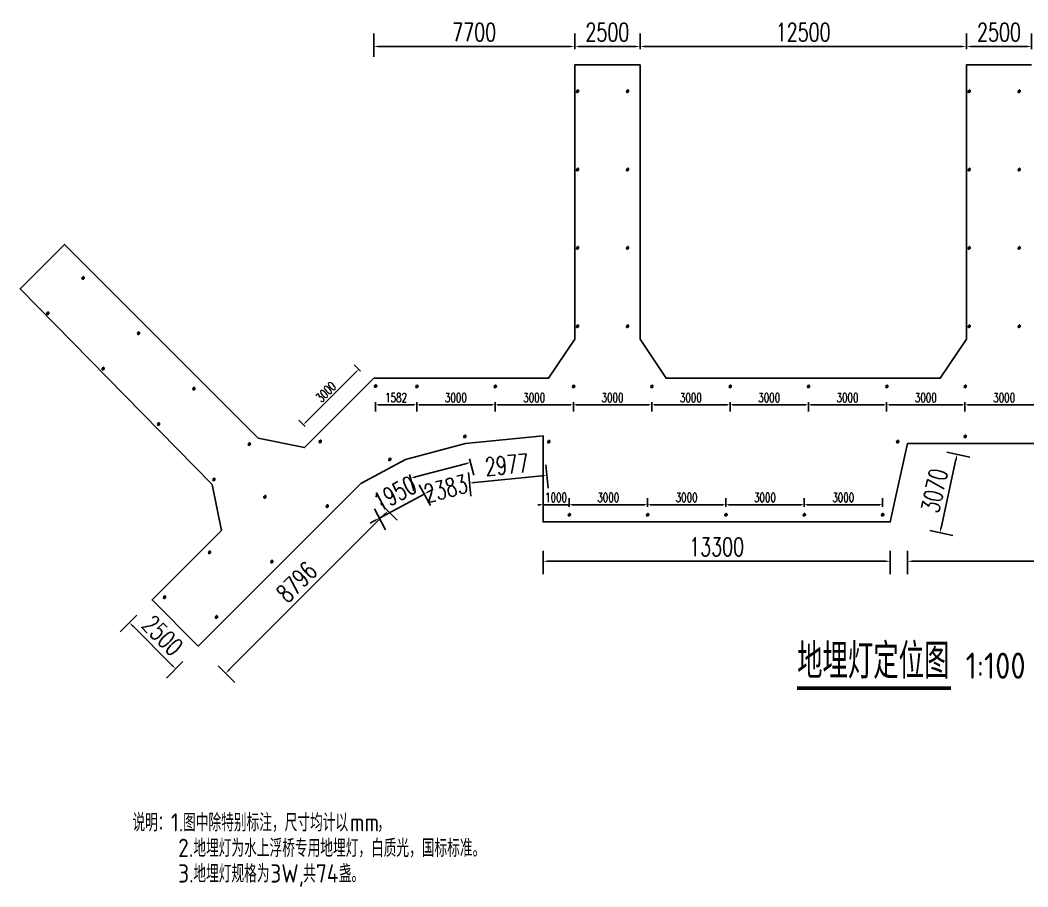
# Model space of a CAD drawing. Extents: x -89702 to 926017, y -610001 to -56924.
# Drawn here: x 585837 to 624432, y -327249 to -294057 of the extents above; entities that cross this region are included whole.
import ezdxf

# ---------------------------------------------------------------- set-up
doc = ezdxf.new("R2010")
doc.units = 0
doc.header["$LTSCALE"] = 10
doc.header["$MEASUREMENT"] = 0
doc.linetypes.add('ACAD_ISO14W100', pattern=[24, 12, -3, 0, -3, 0, -3, 0, -3])
for name, color, linetype in [('DIM_SYMB', 3, 'Continuous'), ('PUB_DIM', 3, 'Continuous'), ('PUB_TEXT', 7, 'Continuous'), ('W-STEEL_FRAME钢架', 3, 'Continuous')]:
    doc.layers.add(name, color=color, linetype=linetype)
doc.layers.add('文字标注', color=7, linetype='Continuous', lineweight=18)
doc.styles.get("Standard").update_dxf_attribs({"font": 'gbenor.shx', "bigfont": 'gbcbig.shx'})
doc.styles.add('STANDARD_T3', font='simplex.shx', dxfattribs={"width": 0.7, "bigfont": 'gbcbig.shx'})
doc.dimstyles.new('W&&100', dxfattribs={"dimtxt": 350, "dimasz": 100, "dimexe": 250, "dimexo": 300, "dimgap": 100, "dimtad": 1, "dimdec": 0, "dimzin": 0, "dimdsep": 46, "dimtxsty": 'STANDARD_T3', "dimcen": 0.09, "dimclrd": 1, "dimclre": 1, "dimclrt": 7, "dimazin": 2, "dimtfac": 1, "dimtdec": 0, "dimtix": 1, "dimtmove": 2, "dimatfit": 3, "dimfxl": 0, "dimtolj": 1, "dimtzin": 0, "dimarcsym": 0})
doc.dimstyles.new('W&&200', dxfattribs={"dimtxt": 700, "dimasz": 200, "dimexe": 500, "dimexo": 600, "dimgap": 200, "dimtad": 1, "dimdec": 0, "dimzin": 0, "dimdsep": 46, "dimtxsty": 'STANDARD_T3', "dimcen": 0.09, "dimclrd": 1, "dimclre": 1, "dimclrt": 7, "dimazin": 2, "dimtfac": 1, "dimtdec": 0, "dimtix": 1, "dimtmove": 2, "dimatfit": 3, "dimfxl": 0, "dimtolj": 1, "dimtzin": 0, "dimarcsym": 0})

# ---------------------------------------------------------------- blocks, each defined once
blk = doc.blocks.new('*D1740')
at = {"layer": 'Defpoints', "color": 0, "transparency": 16777216}
for p in [(622078, -295066), (622078, -295773), (624578, -295773)]:
    blk.add_point(p, dxfattribs=at)
at = {"layer": 'W-STEEL_FRAME钢架', "color": 1, "lineweight": -2, "transparency": 16777216}
for p, q in [((622078, -295173), (622078, -294566)), ((624578, -295173), (624578, -294566)), ((624378, -295066), (622278, -295066))]:
    blk.add_line(p, q, dxfattribs=at)
at = {"layer": 'W-STEEL_FRAME钢架', "color": 1, "transparency": 16777216}
for points in [[(622278, -295033), (622278, -295099), (622078, -295066)], [(624378, -295033), (624378, -295099), (624578, -295066)]]:
    blk.add_solid(points, dxfattribs=at)
at = {"layer": 'W-STEEL_FRAME钢架', "color": 7, "transparency": 16777216, "insert": (623328, -294516), "char_height": 700, "attachment_point": 5, "style": 'STANDARD_T3'}
blk.add_mtext('\\A1;2500', dxfattribs=at)
blk = doc.blocks.new('*D1741')
at = {"layer": 'Defpoints', "color": 0, "transparency": 16777216}
for p in [(609578, -295066), (609578, -295773), (622078, -295773)]:
    blk.add_point(p, dxfattribs=at)
at = {"layer": 'W-STEEL_FRAME钢架', "color": 1, "lineweight": -2, "transparency": 16777216}
for p, q in [((609578, -295173), (609578, -294566)), ((622078, -295173), (622078, -294566)), ((621878, -295066), (609778, -295066))]:
    blk.add_line(p, q, dxfattribs=at)
at = {"layer": 'W-STEEL_FRAME钢架', "color": 1, "transparency": 16777216}
for points in [[(609778, -295033), (609778, -295099), (609578, -295066)], [(621878, -295033), (621878, -295099), (622078, -295066)]]:
    blk.add_solid(points, dxfattribs=at)
at = {"layer": 'W-STEEL_FRAME钢架', "color": 7, "transparency": 16777216, "insert": (615828, -294516), "char_height": 700, "attachment_point": 5, "style": 'STANDARD_T3'}
blk.add_mtext('\\A1;12500', dxfattribs=at)
blk = doc.blocks.new('*D1742')
at = {"layer": 'Defpoints', "color": 0, "transparency": 16777216}
for p in [(607078, -295066), (607078, -295773), (609578, -295773)]:
    blk.add_point(p, dxfattribs=at)
at = {"layer": 'W-STEEL_FRAME钢架', "color": 1, "lineweight": -2, "transparency": 16777216}
for p, q in [((607078, -295173), (607078, -294566)), ((609578, -295173), (609578, -294566)), ((609378, -295066), (607278, -295066))]:
    blk.add_line(p, q, dxfattribs=at)
at = {"layer": 'W-STEEL_FRAME钢架', "color": 1, "transparency": 16777216}
for points in [[(607278, -295033), (607278, -295099), (607078, -295066)], [(609378, -295033), (609378, -295099), (609578, -295066)]]:
    blk.add_solid(points, dxfattribs=at)
at = {"layer": 'W-STEEL_FRAME钢架', "color": 7, "transparency": 16777216, "insert": (608328, -294516), "char_height": 700, "attachment_point": 5, "style": 'STANDARD_T3'}
blk.add_mtext('\\A1;2500', dxfattribs=at)
blk = doc.blocks.new('*D1743')
at = {"layer": 'Defpoints', "color": 0, "transparency": 16777216}
for p in [(599378, -295066), (607078, -295773), (599378, -307773)]:
    blk.add_point(p, dxfattribs=at)
at = {"layer": 'W-STEEL_FRAME钢架', "color": 1, "lineweight": -2, "transparency": 16777216}
for p, q in [((599378, -295466), (599378, -294566)), ((607078, -295173), (607078, -294566)), ((606878, -295066), (599578, -295066))]:
    blk.add_line(p, q, dxfattribs=at)
at = {"layer": 'W-STEEL_FRAME钢架', "color": 1, "transparency": 16777216}
for points in [[(599578, -295033), (599578, -295099), (599378, -295066)], [(606878, -295033), (606878, -295099), (607078, -295066)]]:
    blk.add_solid(points, dxfattribs=at)
at = {"layer": 'W-STEEL_FRAME钢架', "color": 7, "transparency": 16777216, "insert": (603228, -294516), "char_height": 700, "attachment_point": 5, "style": 'STANDARD_T3'}
blk.add_mtext('\\A1;7700', dxfattribs=at)
blk = doc.blocks.new('*D1747')
at = {"layer": 'Defpoints', "color": 0, "transparency": 16777216}
for p in [(590893, -316258), (590021, -317130), (592661, -318026)]:
    blk.add_point(p, dxfattribs=at)
at = {"layer": 'W-STEEL_FRAME钢架', "color": 1, "lineweight": -2, "transparency": 16777216}
for p, q in [((590304, -316847), (589668, -317483)), ((591648, -318756), (590163, -317271)), ((592072, -318615), (591436, -319251))]:
    blk.add_line(p, q, dxfattribs=at)
at = {"layer": 'W-STEEL_FRAME钢架', "color": 1, "transparency": 16777216}
for points in [[(590186, -317248), (590139, -317295), (590021, -317130)], [(591671, -318733), (591624, -318780), (591789, -318898)]]:
    blk.add_solid(points, dxfattribs=at)
at = {"layer": 'W-STEEL_FRAME钢架', "color": 7, "transparency": 16777216, "insert": (591294, -317625), "char_height": 700, "attachment_point": 5, "rotation": 315, "style": 'STANDARD_T3'}
blk.add_mtext('\\A1;2500', dxfattribs=at)
blk = doc.blocks.new('*D1748')
at = {"layer": 'Defpoints', "color": 0, "transparency": 16777216}
for p in [(598881, -311806), (599926, -312852), (592661, -318026)]:
    blk.add_point(p, dxfattribs=at)
at = {"layer": 'W-STEEL_FRAME钢架', "color": 1, "lineweight": -2, "transparency": 16777216}
for p, q in [((599643, -312569), (600279, -313205)), ((593848, -318930), (599784, -312993)), ((593423, -318788), (594060, -319425))]:
    blk.add_line(p, q, dxfattribs=at)
at = {"layer": 'W-STEEL_FRAME钢架', "color": 1, "transparency": 16777216}
for points in [[(599761, -312969), (599808, -313017), (599926, -312852)], [(593824, -318906), (593871, -318953), (593706, -319071)]]:
    blk.add_solid(points, dxfattribs=at)
at = {"layer": 'W-STEEL_FRAME钢架', "color": 7, "transparency": 16777216, "insert": (596427, -315572), "char_height": 700, "attachment_point": 5, "rotation": 45, "style": 'STANDARD_T3'}
blk.add_mtext('\\A1;8796', dxfattribs=at)
blk = doc.blocks.new('*D1749')
at = {"layer": 'Defpoints', "color": 0, "transparency": 16777216}
for p in [(600596, -310880), (598881, -311806), (601310, -312204)]:
    blk.add_point(p, dxfattribs=at)
at = {"layer": 'W-STEEL_FRAME钢架', "color": 1, "lineweight": -2, "transparency": 16777216}
for p, q in [((599595, -313130), (601310, -312204)), ((601120, -311852), (601548, -312644)), ((601486, -312109), (601662, -312014)), ((599405, -312778), (599832, -313570)), ((599419, -313225), (599243, -313320))]:
    blk.add_line(p, q, dxfattribs=at)
at = {"layer": 'W-STEEL_FRAME钢架', "color": 1, "transparency": 16777216}
for points in [[(601471, -312079), (601502, -312138), (601310, -312204)], [(599403, -313195), (599435, -313254), (599595, -313130)]]:
    blk.add_solid(points, dxfattribs=at)
at = {"layer": 'W-STEEL_FRAME钢架', "color": 7, "transparency": 16777216, "insert": (600191, -312183), "char_height": 700, "attachment_point": 5, "rotation": 28.3557, "style": 'STANDARD_T3'}
blk.add_mtext('\\A1;1950', dxfattribs=at)
blk = doc.blocks.new('*D1750')
at = {"layer": 'Defpoints', "color": 0, "transparency": 16777216}
for p in [(602900, -310273), (605863, -309977), (606014, -311489)]:
    blk.add_point(p, dxfattribs=at)
at = {"layer": 'W-STEEL_FRAME钢架', "color": 1, "lineweight": -2, "transparency": 16777216}
for p, q in [((603011, -311386), (603101, -312282)), ((605974, -311091), (606063, -311986)), ((603250, -311764), (605815, -311509))]:
    blk.add_line(p, q, dxfattribs=at)
at = {"layer": 'W-STEEL_FRAME钢架', "color": 1, "transparency": 16777216}
for points in [[(603247, -311731), (603253, -311798), (603051, -311784)], [(605811, -311476), (605818, -311542), (606014, -311489)]]:
    blk.add_solid(points, dxfattribs=at)
at = {"layer": 'W-STEEL_FRAME钢架', "color": 7, "transparency": 16777216, "insert": (604478, -311089), "char_height": 700, "attachment_point": 5, "rotation": 5.6956, "style": 'STANDARD_T3'}
blk.add_mtext('\\A1;2977', dxfattribs=at)
blk = doc.blocks.new('*D1751')
at = {"layer": 'Defpoints', "color": 0, "transparency": 16777216}
for p in [(605863, -313273), (619163, -313273), (619163, -314779)]:
    blk.add_point(p, dxfattribs=at)
at = {"layer": 'W-STEEL_FRAME钢架', "color": 1, "lineweight": -2, "transparency": 16777216}
for p, q in [((605863, -314379), (605863, -315279)), ((619163, -314379), (619163, -315279)), ((606063, -314779), (618963, -314779))]:
    blk.add_line(p, q, dxfattribs=at)
at = {"layer": 'W-STEEL_FRAME钢架', "color": 1, "transparency": 16777216}
for points in [[(606063, -314746), (606063, -314813), (605863, -314779)], [(618963, -314746), (618963, -314813), (619163, -314779)]]:
    blk.add_solid(points, dxfattribs=at)
at = {"layer": 'W-STEEL_FRAME钢架', "color": 7, "transparency": 16777216, "insert": (612513, -314229), "char_height": 700, "attachment_point": 5, "style": 'STANDARD_T3'}
blk.add_mtext('\\A1;13300', dxfattribs=at)
blk = doc.blocks.new('*D1752')
at = {"layer": 'Defpoints', "color": 0, "transparency": 16777216}
for p in [(619820, -310274), (646328, -310273), (646328, -314779)]:
    blk.add_point(p, dxfattribs=at)
at = {"layer": 'W-STEEL_FRAME钢架', "color": 1, "lineweight": -2, "transparency": 16777216}
for p, q in [((619821, -314379), (619821, -315279)), ((646328, -314379), (646328, -315279)), ((620021, -314779), (646128, -314779))]:
    blk.add_line(p, q, dxfattribs=at)
at = {"layer": 'W-STEEL_FRAME钢架', "color": 1, "transparency": 16777216}
for points in [[(620021, -314746), (620021, -314813), (619821, -314779)], [(646128, -314745), (646128, -314812), (646328, -314779)]]:
    blk.add_solid(points, dxfattribs=at)
at = {"layer": 'W-STEEL_FRAME钢架', "color": 7, "transparency": 16777216, "insert": (633074, -314229), "char_height": 700, "attachment_point": 5, "rotation": 0.0018, "style": 'STANDARD_T3'}
blk.add_mtext('\\A1;26508', dxfattribs=at)
blk = doc.blocks.new('*D1753')
at = {"layer": 'Defpoints', "color": 0, "transparency": 16777216}
for p in [(619820, -310274), (621722, -310691), (619163, -313273)]:
    blk.add_point(p, dxfattribs=at)
at = {"layer": 'W-STEEL_FRAME钢架', "color": 1, "lineweight": -2, "transparency": 16777216}
for p, q in [((621331, -310605), (622210, -310798)), ((621107, -313494), (621679, -310886)), ((620674, -313604), (621553, -313797))]:
    blk.add_line(p, q, dxfattribs=at)
at = {"layer": 'W-STEEL_FRAME钢架', "color": 1, "transparency": 16777216}
for points in [[(621647, -310879), (621712, -310893), (621722, -310691)], [(621075, -313487), (621140, -313502), (621064, -313690)]]:
    blk.add_solid(points, dxfattribs=at)
at = {"layer": 'W-STEEL_FRAME钢架', "color": 7, "transparency": 16777216, "insert": (620856, -312072), "char_height": 700, "attachment_point": 5, "rotation": 77.6347, "style": 'STANDARD_T3'}
blk.add_mtext('\\A1;3070', dxfattribs=at)
blk = doc.blocks.new('*D1745')
at = {"layer": 'Defpoints', "color": 0, "transparency": 16777216}
for p in [(602900, -310273), (600596, -310880), (603090, -310994)]:
    blk.add_point(p, dxfattribs=at)
at = {"layer": 'W-STEEL_FRAME钢架', "color": 1, "lineweight": -2, "transparency": 16777216}
for p, q in [((600980, -311551), (602897, -311045)), ((603053, -310853), (603218, -311478)), ((600749, -311460), (600914, -312085))]:
    blk.add_line(p, q, dxfattribs=at)
at = {"layer": 'W-STEEL_FRAME钢架', "color": 1, "transparency": 16777216}
for points in [[(602889, -311013), (602906, -311078), (603090, -310994)], [(600971, -311519), (600988, -311583), (600786, -311602)]]:
    blk.add_solid(points, dxfattribs=at)
at = {"layer": 'W-STEEL_FRAME钢架', "color": 7, "transparency": 16777216, "insert": (602139, -311999), "char_height": 700, "attachment_point": 5, "rotation": 14.7671, "style": 'STANDARD_T3'}
blk.add_mtext('\\A1;2383', dxfattribs=at)
blk = doc.blocks.new('*D1755')
at = {"layer": 'Defpoints', "color": 0, "transparency": 16777216}
for p in [(610025, -308080), (613025, -308080), (613025, -308788)]:
    blk.add_point(p, dxfattribs=at)
at = {"layer": '文字标注', "color": 1, "lineweight": -2, "transparency": 16777216}
for p, q in [((610025, -308688), (610025, -309038)), ((613025, -308688), (613025, -309038)), ((610125, -308788), (612925, -308788))]:
    blk.add_line(p, q, dxfattribs=at)
at = {"layer": '文字标注', "color": 1, "transparency": 16777216}
for points in [[(610125, -308771), (610125, -308804), (610025, -308788)], [(612925, -308771), (612925, -308804), (613025, -308788)]]:
    blk.add_solid(points, dxfattribs=at)
at = {"layer": '文字标注', "color": 7, "transparency": 16777216, "insert": (611525, -308513), "char_height": 350, "attachment_point": 5, "style": 'STANDARD_T3'}
blk.add_mtext('\\A1;3000', dxfattribs=at)
blk = doc.blocks.new('*D1756')
at = {"layer": 'Defpoints', "color": 0, "transparency": 16777216}
for p in [(613025, -308080), (616025, -308080), (616025, -308788)]:
    blk.add_point(p, dxfattribs=at)
at = {"layer": '文字标注', "color": 1, "lineweight": -2, "transparency": 16777216}
for p, q in [((613025, -308688), (613025, -309038)), ((616025, -308688), (616025, -309038)), ((613125, -308788), (615925, -308788))]:
    blk.add_line(p, q, dxfattribs=at)
at = {"layer": '文字标注', "color": 1, "transparency": 16777216}
for points in [[(613125, -308771), (613125, -308804), (613025, -308788)], [(615925, -308771), (615925, -308804), (616025, -308788)]]:
    blk.add_solid(points, dxfattribs=at)
at = {"layer": '文字标注', "color": 7, "transparency": 16777216, "insert": (614525, -308513), "char_height": 350, "attachment_point": 5, "style": 'STANDARD_T3'}
blk.add_mtext('\\A1;3000', dxfattribs=at)
blk = doc.blocks.new('*D1757')
at = {"layer": 'Defpoints', "color": 0, "transparency": 16777216}
for p in [(616025, -308080), (619025, -308080), (619025, -308788)]:
    blk.add_point(p, dxfattribs=at)
at = {"layer": '文字标注', "color": 1, "lineweight": -2, "transparency": 16777216}
for p, q in [((616025, -308688), (616025, -309038)), ((619025, -308688), (619025, -309038)), ((616125, -308788), (618925, -308788))]:
    blk.add_line(p, q, dxfattribs=at)
at = {"layer": '文字标注', "color": 1, "transparency": 16777216}
for points in [[(616125, -308771), (616125, -308804), (616025, -308788)], [(618925, -308771), (618925, -308804), (619025, -308788)]]:
    blk.add_solid(points, dxfattribs=at)
at = {"layer": '文字标注', "color": 7, "transparency": 16777216, "insert": (617525, -308513), "char_height": 350, "attachment_point": 5, "style": 'STANDARD_T3'}
blk.add_mtext('\\A1;3000', dxfattribs=at)
blk = doc.blocks.new('*D1758')
at = {"layer": 'Defpoints', "color": 0, "transparency": 16777216}
for p in [(619025, -308080), (622025, -308080), (622025, -308788)]:
    blk.add_point(p, dxfattribs=at)
at = {"layer": '文字标注', "color": 1, "lineweight": -2, "transparency": 16777216}
for p, q in [((619025, -308688), (619025, -309038)), ((622025, -308688), (622025, -309038)), ((619125, -308788), (621925, -308788))]:
    blk.add_line(p, q, dxfattribs=at)
at = {"layer": '文字标注', "color": 1, "transparency": 16777216}
for points in [[(619125, -308771), (619125, -308804), (619025, -308788)], [(621925, -308771), (621925, -308804), (622025, -308788)]]:
    blk.add_solid(points, dxfattribs=at)
at = {"layer": '文字标注', "color": 7, "transparency": 16777216, "insert": (620525, -308513), "char_height": 350, "attachment_point": 5, "style": 'STANDARD_T3'}
blk.add_mtext('\\A1;3000', dxfattribs=at)
blk = doc.blocks.new('*D1759')
at = {"layer": 'Defpoints', "color": 0, "transparency": 16777216}
for p in [(622025, -308080), (625025, -308080), (625025, -308788)]:
    blk.add_point(p, dxfattribs=at)
at = {"layer": '文字标注', "color": 1, "lineweight": -2, "transparency": 16777216}
for p, q in [((622025, -308688), (622025, -309038)), ((625025, -308688), (625025, -309038)), ((622125, -308788), (624925, -308788))]:
    blk.add_line(p, q, dxfattribs=at)
at = {"layer": '文字标注', "color": 1, "transparency": 16777216}
for points in [[(622125, -308771), (622125, -308804), (622025, -308788)], [(624925, -308771), (624925, -308804), (625025, -308788)]]:
    blk.add_solid(points, dxfattribs=at)
at = {"layer": '文字标注', "color": 7, "transparency": 16777216, "insert": (623525, -308513), "char_height": 350, "attachment_point": 5, "style": 'STANDARD_T3'}
blk.add_mtext('\\A1;3000', dxfattribs=at)
blk = doc.blocks.new('*D1775')
at = {"layer": 'Defpoints', "color": 0, "transparency": 16777216}
for p in [(607025, -308080), (610025, -308080), (610025, -308788)]:
    blk.add_point(p, dxfattribs=at)
at = {"layer": '文字标注', "color": 1, "lineweight": -2, "transparency": 16777216}
for p, q in [((607025, -308688), (607025, -309038)), ((610025, -308688), (610025, -309038)), ((607125, -308788), (609925, -308788))]:
    blk.add_line(p, q, dxfattribs=at)
at = {"layer": '文字标注', "color": 1, "transparency": 16777216}
for points in [[(607125, -308771), (607125, -308804), (607025, -308788)], [(609925, -308771), (609925, -308804), (610025, -308788)]]:
    blk.add_solid(points, dxfattribs=at)
at = {"layer": '文字标注', "color": 7, "transparency": 16777216, "insert": (608525, -308513), "char_height": 350, "attachment_point": 5, "style": 'STANDARD_T3'}
blk.add_mtext('\\A1;3000', dxfattribs=at)
blk = doc.blocks.new('*D1776')
at = {"layer": 'Defpoints', "color": 0, "transparency": 16777216}
for p in [(604025, -308080), (607025, -308080), (604025, -308788)]:
    blk.add_point(p, dxfattribs=at)
at = {"layer": '文字标注', "color": 1, "lineweight": -2, "transparency": 16777216}
for p, q in [((604025, -308688), (604025, -309038)), ((607025, -308688), (607025, -309038)), ((606925, -308788), (604125, -308788))]:
    blk.add_line(p, q, dxfattribs=at)
at = {"layer": '文字标注', "color": 1, "transparency": 16777216}
for points in [[(604125, -308771), (604125, -308804), (604025, -308788)], [(606925, -308771), (606925, -308804), (607025, -308788)]]:
    blk.add_solid(points, dxfattribs=at)
at = {"layer": '文字标注', "color": 7, "transparency": 16777216, "insert": (605525, -308513), "char_height": 350, "attachment_point": 5, "style": 'STANDARD_T3'}
blk.add_mtext('\\A1;3000', dxfattribs=at)
blk = doc.blocks.new('*D1777')
at = {"layer": 'Defpoints', "color": 0, "transparency": 16777216}
for p in [(601025, -308080), (604025, -308080), (601025, -308788)]:
    blk.add_point(p, dxfattribs=at)
at = {"layer": '文字标注', "color": 1, "lineweight": -2, "transparency": 16777216}
for p, q in [((601025, -308688), (601025, -309038)), ((604025, -308688), (604025, -309038)), ((603925, -308788), (601125, -308788))]:
    blk.add_line(p, q, dxfattribs=at)
at = {"layer": '文字标注', "color": 1, "transparency": 16777216}
for points in [[(601125, -308771), (601125, -308804), (601025, -308788)], [(603925, -308771), (603925, -308804), (604025, -308788)]]:
    blk.add_solid(points, dxfattribs=at)
at = {"layer": '文字标注', "color": 7, "transparency": 16777216, "insert": (602525, -308513), "char_height": 350, "attachment_point": 5, "style": 'STANDARD_T3'}
blk.add_mtext('\\A1;3000', dxfattribs=at)
blk = doc.blocks.new('*D1778')
at = {"layer": 'Defpoints', "color": 0, "transparency": 16777216}
for p in [(599444, -308067), (601025, -308080), (599444, -308788)]:
    blk.add_point(p, dxfattribs=at)
at = {"layer": '文字标注', "color": 1, "lineweight": -2, "transparency": 16777216}
for p, q in [((599444, -308688), (599444, -309038)), ((601025, -308688), (601025, -309038)), ((600925, -308788), (599544, -308788))]:
    blk.add_line(p, q, dxfattribs=at)
at = {"layer": '文字标注', "color": 1, "transparency": 16777216}
for points in [[(599544, -308771), (599544, -308804), (599444, -308788)], [(600925, -308771), (600925, -308804), (601025, -308788)]]:
    blk.add_solid(points, dxfattribs=at)
at = {"layer": '文字标注', "color": 7, "transparency": 16777216, "insert": (600235, -308513), "char_height": 350, "attachment_point": 5, "style": 'STANDARD_T3'}
blk.add_mtext('\\A1;1582', dxfattribs=at)
blk = doc.blocks.new('*D1779')
at = {"layer": 'Defpoints', "color": 0, "transparency": 16777216}
for p in [(598806, -307430), (599444, -308067), (597322, -310188)]:
    blk.add_point(p, dxfattribs=at)
at = {"layer": '文字标注', "color": 1, "lineweight": -2, "transparency": 16777216}
for p, q in [((596756, -309480), (598736, -307500)), ((598877, -307500), (598630, -307253)), ((596756, -309622), (596508, -309374))]:
    blk.add_line(p, q, dxfattribs=at)
at = {"layer": '文字标注', "color": 1, "transparency": 16777216}
for points in [[(598724, -307489), (598748, -307512), (598806, -307430)], [(596744, -309469), (596768, -309492), (596685, -309551)]]:
    blk.add_solid(points, dxfattribs=at)
at = {"layer": '文字标注', "color": 7, "transparency": 16777216, "insert": (597551, -308296), "char_height": 350, "attachment_point": 5, "rotation": 45.004, "style": 'STANDARD_T3'}
blk.add_mtext('\\A1;3000', dxfattribs=at)
blk = doc.blocks.new('*D1780')
at = {"layer": 'Defpoints', "color": 0, "transparency": 16777216}
for p in [(615863, -312614), (615863, -312995), (618863, -312995)]:
    blk.add_point(p, dxfattribs=at)
at = {"layer": '文字标注', "color": 1, "lineweight": -2, "transparency": 16777216}
for p, q in [((615863, -312695), (615863, -312364)), ((618763, -312614), (615963, -312614)), ((618863, -312695), (618863, -312364))]:
    blk.add_line(p, q, dxfattribs=at)
at = {"layer": '文字标注', "color": 1, "transparency": 16777216}
for points in [[(615963, -312597), (615963, -312630), (615863, -312614)], [(618763, -312597), (618763, -312630), (618863, -312614)]]:
    blk.add_solid(points, dxfattribs=at)
at = {"layer": '文字标注', "color": 7, "transparency": 16777216, "insert": (617363, -312339), "char_height": 350, "attachment_point": 5, "rotation": 359.9979, "style": 'STANDARD_T3'}
blk.add_mtext('\\A1;3000', dxfattribs=at)
blk = doc.blocks.new('*D1781')
at = {"layer": 'Defpoints', "color": 0, "transparency": 16777216}
for p in [(612863, -312614), (612863, -312995), (615863, -312995)]:
    blk.add_point(p, dxfattribs=at)
at = {"layer": '文字标注', "color": 1, "lineweight": -2, "transparency": 16777216}
for p, q in [((612863, -312695), (612863, -312364)), ((615763, -312614), (612963, -312614)), ((615863, -312695), (615863, -312364))]:
    blk.add_line(p, q, dxfattribs=at)
at = {"layer": '文字标注', "color": 1, "transparency": 16777216}
for points in [[(612963, -312597), (612963, -312630), (612863, -312614)], [(615763, -312597), (615763, -312630), (615863, -312614)]]:
    blk.add_solid(points, dxfattribs=at)
at = {"layer": '文字标注', "color": 7, "transparency": 16777216, "insert": (614363, -312339), "char_height": 350, "attachment_point": 5, "rotation": 359.9979, "style": 'STANDARD_T3'}
blk.add_mtext('\\A1;3000', dxfattribs=at)
blk = doc.blocks.new('*D1782')
at = {"layer": 'Defpoints', "color": 0, "transparency": 16777216}
for p in [(609863, -312613), (609863, -312995), (612863, -312995)]:
    blk.add_point(p, dxfattribs=at)
at = {"layer": '文字标注', "color": 1, "lineweight": -2, "transparency": 16777216}
for p, q in [((609863, -312695), (609863, -312363)), ((612763, -312614), (609963, -312613)), ((612863, -312695), (612863, -312364))]:
    blk.add_line(p, q, dxfattribs=at)
at = {"layer": '文字标注', "color": 1, "transparency": 16777216}
for points in [[(609963, -312597), (609963, -312630), (609863, -312613)], [(612763, -312597), (612763, -312630), (612863, -312614)]]:
    blk.add_solid(points, dxfattribs=at)
at = {"layer": '文字标注', "color": 7, "transparency": 16777216, "insert": (611363, -312338), "char_height": 350, "attachment_point": 5, "rotation": 359.9979, "style": 'STANDARD_T3'}
blk.add_mtext('\\A1;3000', dxfattribs=at)
blk = doc.blocks.new('*D1783')
at = {"layer": 'Defpoints', "color": 0, "transparency": 16777216}
for p in [(606863, -312613), (606863, -312995), (609863, -312995)]:
    blk.add_point(p, dxfattribs=at)
at = {"layer": '文字标注', "color": 1, "lineweight": -2, "transparency": 16777216}
for p, q in [((606863, -312695), (606863, -312363)), ((609763, -312613), (606963, -312613)), ((609863, -312695), (609863, -312363))]:
    blk.add_line(p, q, dxfattribs=at)
at = {"layer": '文字标注', "color": 1, "transparency": 16777216}
for points in [[(606963, -312597), (606963, -312630), (606863, -312613)], [(609763, -312597), (609763, -312630), (609863, -312613)]]:
    blk.add_solid(points, dxfattribs=at)
at = {"layer": '文字标注', "color": 7, "transparency": 16777216, "insert": (608363, -312338), "char_height": 350, "attachment_point": 5, "rotation": 359.9979, "style": 'STANDARD_T3'}
blk.add_mtext('\\A1;3000', dxfattribs=at)
blk = doc.blocks.new('*D1784')
at = {"layer": 'Defpoints', "color": 0, "transparency": 16777216}
for p in [(605863, -312613), (606863, -312995), (605863, -313273)]:
    blk.add_point(p, dxfattribs=at)
at = {"layer": '文字标注', "color": 1, "lineweight": -2, "transparency": 16777216}
for p, q in [((605763, -312613), (605663, -312613)), ((605863, -312973), (605863, -312363)), ((606863, -312613), (605863, -312613)), ((606863, -312695), (606863, -312363)), ((606963, -312613), (607063, -312613))]:
    blk.add_line(p, q, dxfattribs=at)
at = {"layer": '文字标注', "color": 1, "transparency": 16777216}
for points in [[(605763, -312597), (605763, -312630), (605863, -312613)], [(606963, -312597), (606963, -312630), (606863, -312613)]]:
    blk.add_solid(points, dxfattribs=at)
at = {"layer": '文字标注', "color": 7, "transparency": 16777216, "insert": (606363, -312338), "char_height": 350, "attachment_point": 5, "rotation": 359.9979, "style": 'STANDARD_T3'}
blk.add_mtext('\\A1;1000', dxfattribs=at)

msp = doc.modelspace()

# ---------------------------------------------------------------- linework, layer by layer
at = {"layer": 'DIM_SYMB', "color": 3, "const_width": 140}
msp.add_lwpolyline([(615595.1, -319634.6), (621490, -319634.6)], dxfattribs=at)
at = {"layer": 'PUB_DIM', "color": 3, "linetype": 'ACAD_ISO14W100'}
for p, q in [((607218.6, -296798.5), (607132.7, -296747.3)), ((607205.1, -296732.2), (607146.2, -296813)), ((609133.5, -296798.5), (609047.6, -296747.3)), ((609120, -296732.2), (609061.1, -296813)), ((622218.3, -296798.5), (622132.4, -296747.3)), ((622204.7, -296732.2), (622145.8, -296813)), ((624133.2, -296798.5), (624047.3, -296747.3)), ((624119.6, -296732.2), (624060.7, -296813)), ((607218.6, -299798.5), (607132.7, -299747.3)), ((607205.1, -299732.2), (607146.2, -299813)), ((609133.5, -299798.5), (609047.6, -299747.3)), ((609120, -299732.2), (609061.1, -299813)), ((622218.3, -299798.5), (622132.4, -299747.3)), ((622204.7, -299732.2), (622145.8, -299813)), ((624133.2, -299798.5), (624047.3, -299747.3)), ((624119.6, -299732.2), (624060.7, -299813)), ((607218.6, -302798.5), (607132.7, -302747.3)), ((607205.1, -302732.2), (607146.2, -302813)), ((609133.5, -302798.5), (609047.6, -302747.3)), ((609120, -302732.2), (609061.1, -302813)), ((622218.3, -302798.5), (622132.4, -302747.3)), ((622204.7, -302732.2), (622145.8, -302813)), ((624133.2, -302798.5), (624047.3, -302747.3)), ((624119.6, -302732.2), (624060.7, -302813)), ((588289.6, -303910.8), (588192.6, -303935.4)), ((588233.1, -303873.5), (588248.6, -303972.3)), ((586935.1, -305264.5), (586838.2, -305289)), ((586878.7, -305227.2), (586894.2, -305326)), ((590410.3, -306032.7), (590313.3, -306057.3)), ((590353.8, -305995.5), (590369.3, -306094.3)), ((607218.6, -305798.5), (607132.7, -305747.3)), ((607205.1, -305732.2), (607146.2, -305813)), ((609133.5, -305798.5), (609047.6, -305747.3)), ((609120, -305732.2), (609061.1, -305813)), ((622218.3, -305798.5), (622132.4, -305747.3)), ((622204.7, -305732.2), (622145.8, -305813)), ((624133.2, -305798.5), (624047.3, -305747.3)), ((624119.6, -305732.2), (624060.7, -305813)), ((589055.9, -307386.4), (588958.9, -307410.9)), ((588999.4, -307349.1), (589014.9, -307447.9)), ((592531, -308154.7), (592434.1, -308179.2)), ((592474.6, -308117.4), (592490, -308216.2)), ((599486.7, -308041), (599400.8, -308092.1)), ((599473.1, -308107.3), (599414.2, -308026.4)), ((601068.3, -308105.7), (600982.4, -308054.5)), ((601054.7, -308039.4), (600995.8, -308120.2)), ((604068.3, -308105.7), (603982.4, -308054.5)), ((604054.7, -308039.4), (603995.8, -308120.2)), ((607068.3, -308105.7), (606982.4, -308054.5)), ((607054.7, -308039.4), (606995.8, -308120.2)), ((610068.3, -308105.7), (609982.4, -308054.5)), ((610054.7, -308039.4), (609995.8, -308120.2)), ((613068.3, -308105.7), (612982.4, -308054.5)), ((613054.7, -308039.4), (612995.8, -308120.2)), ((616068.3, -308105.7), (615982.4, -308054.5)), ((616054.7, -308039.4), (615995.8, -308120.2)), ((619068.3, -308105.7), (618982.4, -308054.5)), ((619054.7, -308039.4), (618995.8, -308120.2)), ((622068.3, -308105.7), (621982.4, -308054.5)), ((622054.7, -308039.4), (621995.8, -308120.2)), ((591176.6, -309508.3), (591079.6, -309532.9)), ((591120.1, -309471), (591135.6, -309569.8)), ((594651.7, -310276.6), (594554.8, -310301.1)), ((594595.3, -310239.3), (594610.7, -310338.1)), ((597365.4, -310162.3), (597279.4, -310213.5)), ((597351.8, -310228.6), (597292.9, -310147.8)), ((602903.1, -309969.2), (602817.2, -310020.4)), ((602889.6, -310035.5), (602830.7, -309954.7)), ((606119.9, -310169.4), (606033.9, -310220.5)), ((606106.3, -310235.6), (606047.4, -310154.8)), ((619480.2, -310170), (619394.3, -310221.2)), ((619466.6, -310236.3), (619407.7, -310155.5)), ((622068.3, -309969.4), (621982.4, -310020.5)), ((622054.7, -310035.7), (621995.8, -309954.8)), ((600023.3, -310907.5), (599947, -310842.8)), ((600020.9, -310839.9), (599949.4, -310909.9)), ((593297.3, -311630.2), (593200.4, -311654.8)), ((593240.9, -311593), (593256.3, -311691.8)), ((595244.1, -312283.6), (595158.1, -312334.8)), ((595230.5, -312349.9), (595171.6, -312269.1)), ((597635.4, -312685.9), (597543.8, -312645.7)), ((597613.7, -312621.8), (597565.3, -312709.2)), ((606906, -312969.3), (606820.1, -313020.4)), ((606892.4, -313035.5), (606833.5, -312954.7)), ((609906, -312969.3), (609820.1, -313020.4)), ((609892.4, -313035.5), (609833.5, -312954.7)), ((612906, -312969.3), (612820.1, -313020.4)), ((612892.4, -313035.5), (612833.5, -312954.7)), ((615906, -312969.3), (615820.1, -313020.4)), ((615892.4, -313035.5), (615833.5, -312954.7)), ((618906, -312969.3), (618820.1, -313020.4)), ((618892.4, -313035.5), (618833.5, -312954.7)), ((593122.7, -314405), (593036.8, -314456.1)), ((593109.2, -314471.2), (593050.3, -314390.4)), ((595514.1, -314807.2), (595422.5, -314767)), ((595492.4, -314743.1), (595443.9, -314830.6)), ((591403.4, -316127.4), (591317.4, -316178.5)), ((591389.8, -316193.6), (591330.9, -316112.8)), ((593371.1, -316864.4), (593322.6, -316951.9)), ((593392.7, -316928.5), (593301.2, -316888.3))]:
    msp.add_line(p, q, dxfattribs=at)
for centre in [(607175.8, -296772.7), (609090.7, -296772.7), (622175.4, -296772.7), (624090.3, -296772.7), (607175.8, -299772.7), (609090.7, -299772.7), (622175.4, -299772.7), (624090.3, -299772.7), (607175.8, -302772.7), (609090.7, -302772.7), (622175.4, -302772.7), (624090.3, -302772.7), (588241.1, -303922.9), (586886.6, -305276.6), (590361.8, -306044.8), (607175.8, -305772.7), (609090.7, -305772.7), (622175.4, -305772.7), (624090.3, -305772.7), (589007.3, -307398.5), (592482.5, -308166.7), (599443.8, -308066.7), (601025.4, -308079.9), (604025.4, -308079.9), (607025.4, -308079.9), (610025.4, -308079.9), (613025.4, -308079.9), (616025.4, -308079.9), (619025.4, -308079.9), (622025.4, -308079.9), (591128.1, -309520.4), (594603.2, -310288.7), (597322.5, -310188.1), (602860.3, -309995), (606077, -310195.1), (619437.3, -310195.8), (622025.4, -309995.1), (599985.3, -310875), (593248.8, -311642.3), (595201.2, -312309.4), (597589.7, -312665.6), (606863.1, -312995), (609863.1, -312995), (612863.1, -312995), (615863.1, -312995), (618863.1, -312995), (593079.9, -314430.7), (595468.3, -314786.9), (591360.5, -316153.1), (593347, -316908.2)]:
    msp.add_circle(centre, 50, dxfattribs=at)
at = {"layer": 'W-STEEL_FRAME钢架'}
msp.add_lwpolyline([(624577.9, -295772.9), (622077.9, -295772.9), (622077.9, -306272.9), (621077.9, -307772.9), (610578.3, -307772.9), (609578.3, -306272.9), (609578.3, -295772.9), (607078.3, -295772.9), (607078.3, -306272.9), (606078.3, -307772.9), (599378.3, -307772.9), (596726.6, -310424.5), (594958.9, -310071), (587533, -302645.1), (585837.2, -304343.4), (593191.1, -311838.8), (593544.6, -313606.5), (590893, -316258.2), (592660.8, -318025.9), (598880.5, -311806.2), (600596.2, -310880.2), (602900.2, -310272.9), (605862.9, -309977.4), (605862.9, -313272.9), (619162.9, -313272.9), (619820.4, -310273.7), (646327.9, -310272.9)], dxfattribs=at)

# ---------------------------------------------------------------- texts
at = {"layer": 'PUB_TEXT', "color": 7}
for s, height, p in [('地埋灯定位图', 1350.35, (615595.1, -319280.1)), ('1:100', 1000, (622050, -319280.1))]:
    msp.add_text(s, height=height, dxfattribs=at).set_placement(p)
at = {"layer": '文字标注'}
for s, height, p in [('说明：', 675.18, (590137.7, -325126.1)), ('1.', 700, (591612.2, -325126.1)), ('图中除特别标注，尺寸均计以', 675.177, (592078.9, -325126.1)), ('mm', 700, (598468.2, -325126.1)), ('，', 675.2, (599518.2, -325126.1)), ('2.', 700, (591887.7, -326106.1)), ('地埋灯为水上浮桥专用地埋灯，白质光，国标标准。', 675.177, (592471.1, -326106.1)), ('3.', 700, (591887.7, -327086.1)), ('地埋灯规格为', 675.18, (592471.1, -327086.1)), ('3W,', 700, (595420, -327086.1)), ('共', 675.2, (596674.2, -327086.1)), ('74', 700, (597165.7, -327086.1)), ('盏。', 675.18, (598040.7, -327086.1))]:
    msp.add_text(s, height=height, dxfattribs=at).set_placement(p)

# ---------------------------------------------------------------- dimensions: what is measured, and where the dimension line sits
at = {"layer": 'W-STEEL_FRAME钢架'}
for base, p1, p2, picture, middle in [((599378.3, -295065.8), (607078.3, -295772.9), (599378.3, -307772.9), '*D1743', (603228.3, -294515.8)), ((607078.3, -295065.8), (609578.3, -295772.9), (607078.3, -295772.9), '*D1742', (608328.3, -294515.8)), ((609578.3, -295065.8), (622077.9, -295772.9), (609578.3, -295772.9), '*D1741', (615828.1, -294515.8)), ((622077.9, -295065.8), (624577.9, -295772.9), (622077.9, -295772.9), '*D1740', (623327.9, -294515.8))]:
    dim = msp.add_linear_dim(base=base, p1=p1, p2=p2, dimstyle='W&&200', override={"dimfxl": 400, "dimfxlon": 1}, dxfattribs=at)
    dim.commit()
    dim.dimension.update_dxf_attribs({"geometry": picture, "text_midpoint": middle})
dim = msp.add_linear_dim(base=(603090.4, -310994.5), p1=(600596.2, -310880.2), p2=(602900.2, -310272.9), angle=14.76714, dimstyle='W&&200', override={"dimfxl": 400, "dimfxlon": 1}, dxfattribs=at)
dim.commit()
dim.dimension.update_dxf_attribs({"geometry": '*D1745', "text_midpoint": (602139.4, -311998.7), "dimtype": 129})
for p1, p2, distance, picture, middle in [((602900.2, -310272.9), (605862.9, -309977.4), -1518.9, '*D1750', (604477.7, -311089.3)), ((619162.9, -313272.9), (619820.4, -310273.7), -1946.8, '*D1753', (620856, -312072.4)), ((619820.3885, -310273.7125), (646327.9315, -310272.8938), -4505.6483, '*D1752', (633074.2822, -314228.9515)), ((598880.5, -311806.2), (600596.2, -310880.2), -1503.8, '*D1749', (600191.4, -312182.6)), ((592660.8, -318025.9), (598880.5, -311806.2), -1478.3, '*D1748', (596427.1, -315572.5)), ((605862.9, -313272.9), (619162.9, -313272.9), -1506.5, '*D1751', (612512.9, -314229.4)), ((592660.8, -318025.9), (590893, -316258.2), 1232.6, '*D1747', (591294.2, -317624.8))]:
    dim = msp.add_aligned_dim(p1=p1, p2=p2, distance=distance, dimstyle='W&&200', override={"dimfxl": 400, "dimfxlon": 1}, dxfattribs=at)
    dim.commit()
    dim.dimension.update_dxf_attribs({"geometry": picture, "text_midpoint": middle})
at = {"layer": '文字标注', "color": 1}
dim = msp.add_aligned_dim(p1=(597322.4, -310188.2), p2=(599443.5, -308066.7), distance=900.9, dimstyle='W&&100', override={"dimfxlon": 1}, dxfattribs=at)
dim.commit()
dim.dimension.update_dxf_attribs({"geometry": '*D1779', "text_midpoint": (597551.4, -308296)})
for base, p1, p2, picture, middle in [((599443.7, -308787.6), (601025.4, -308079.9), (599443.7, -308066.6), '*D1778', (600234.6, -308512.6)), ((601025.4, -308787.6), (604025.1, -308080), (601025.4, -308079.9), '*D1777', (602525.3, -308512.6)), ((604025.1, -308787.6), (607025.4, -308079.9), (604025.1, -308080), '*D1776', (605525.3, -308512.6)), ((610025.3, -308787.6), (607025.4, -308079.9), (610025.3, -308080.1), '*D1775', (608525.4, -308512.6)), ((613025.3, -308787.6), (610025.4, -308079.9), (613025.3, -308080.1), '*D1755', (611525.4, -308512.6)), ((616025.4, -308787.6), (613025.3, -308080.1), (616025.4, -308079.9), '*D1756', (614525.4, -308512.6)), ((619025.4, -308787.6), (616025.4, -308079.9), (619025.4, -308079.9), '*D1757', (617525.4, -308512.6)), ((622025.4, -308787.6), (619025.4, -308079.9), (622025.4, -308079.9), '*D1758', (620525.4, -308512.6)), ((625025.4, -308787.6), (622025.4, -308079.9), (625025.4, -308079.9), '*D1759', (623525.4, -308512.6))]:
    dim = msp.add_linear_dim(base=base, p1=p1, p2=p2, dimstyle='W&&100', override={"dimfxlon": 1}, dxfattribs=at)
    dim.commit()
    dim.dimension.update_dxf_attribs({"geometry": picture, "text_midpoint": middle})
for base, p1, p2, picture, middle in [((605862.9, -312613.3), (606863.1, -312995), (605862.9, -313272.9), '*D1784', (606363, -312338.3)), ((606863.1, -312613.3), (609863, -312995.1), (606863.1, -312995), '*D1783', (608363.1, -312338.4)), ((609863, -312613.4), (612862.8, -312995), (609863, -312995.1), '*D1782', (611362.9, -312338.5)), ((612862.8, -312613.5), (615863, -312994.9), (612862.8, -312995), '*D1781', (614362.9, -312338.6))]:
    dim = msp.add_linear_dim(base=base, p1=p1, p2=p2, angle=359.9979, dimstyle='W&&100', dxfattribs=at)
    dim.commit()
    dim.dimension.update_dxf_attribs({"geometry": picture, "text_midpoint": middle})
dim = msp.add_aligned_dim(p1=(618862.8, -312995), p2=(615863, -312994.9), distance=-381.2, dimstyle='W&&100', dxfattribs=at)
dim.commit()
dim.dimension.update_dxf_attribs({"geometry": '*D1780', "text_midpoint": (617362.9, -312338.7)})

doc.saveas('drawing.dxf')
